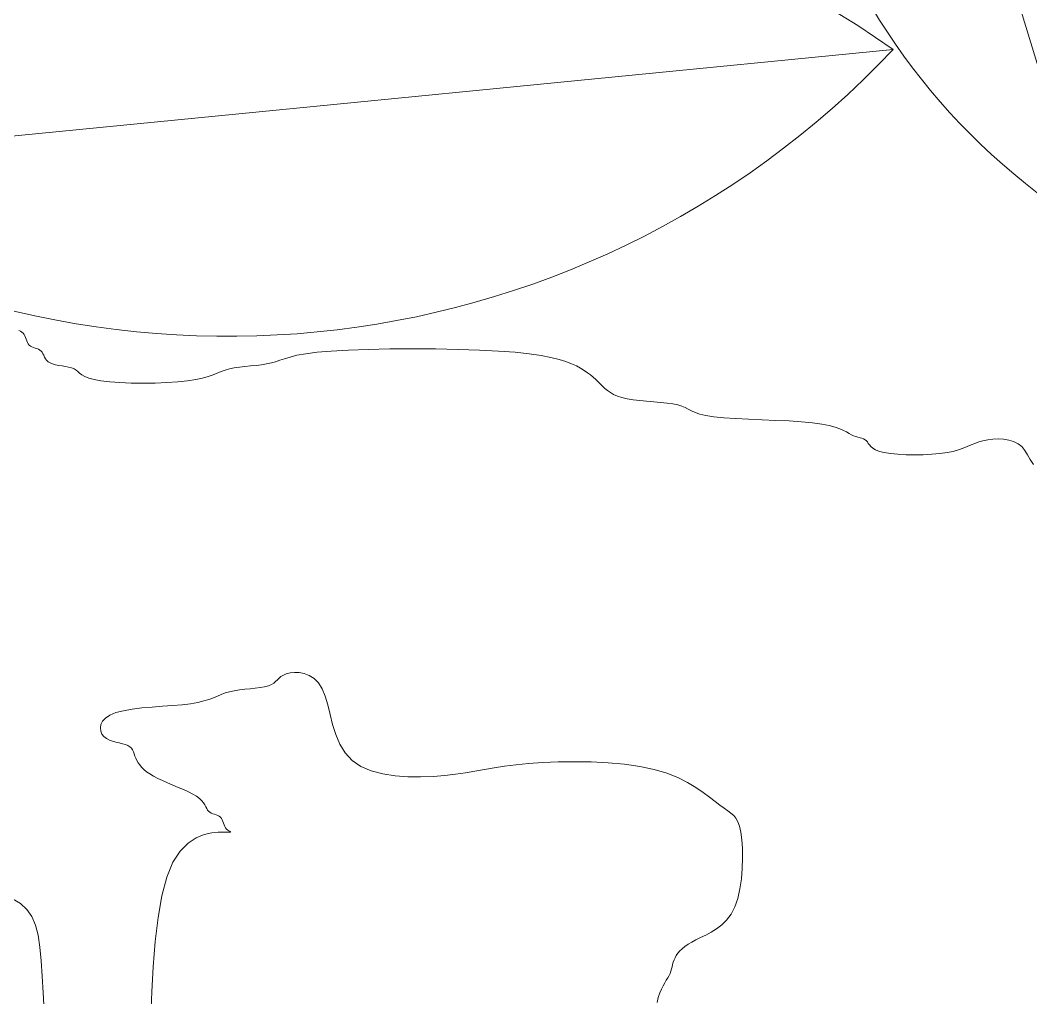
# Model space of a CAD drawing. Header units: millimetres. Extents: x 42 to 552, y 43 to 535.
# Drawn here: x 284.7645 to 284.8425, y 504.3531 to 504.4285 of the extents above; entities that cross this region are included whole.
import ezdxf

# ---------------------------------------------------------------- set-up
doc = ezdxf.new("R2010")
doc.units = ezdxf.units.MM
doc.header["$LTSCALE"] = 0.75
doc.header["$MEASUREMENT"] = 0
doc.layers.add('Gramado', color=9, linetype='Continuous', lineweight=0)

# ---------------------------------------------------------------- blocks, each defined once
blk = doc.blocks.new('arbusto7vista')
for p, q in [((-0.2698612704053005, 0.4308821977067083), (-0.4545351143240737, 0.4127326445886155)), ((-0.4046086098229864, 0.3873827360218058), (-0.4048556849177771, 0.3874904231952456)), ((-0.4043831763423782, 0.3872588293194781), (-0.4046086098229864, 0.3873827360218058)), ((-0.4041902052829585, 0.3871051855942085), (-0.4043831763423782, 0.3872588293194781)), ((-0.4040369104396291, 0.3869123425391479), (-0.4041902052829585, 0.3871051855942085)), ((-0.4039160775584492, 0.3866870585962943), (-0.4040369104396291, 0.3869123425391479)), ((-0.4038168853733168, 0.3864401473949499), (-0.4039160775584492, 0.3866870585962943)), ((-0.4037285126180734, 0.386182422564346), (-0.4038168853733168, 0.3864401473949499)), ((-0.403640138026617, 0.3859246977337278), (-0.4037285126180734, 0.386182422564346)), ((-0.4035409403328458, 0.3856777865323835), (-0.403640138026617, 0.3859246977337278)), ((-0.4034200982706011, 0.3854525025895441), (-0.4035409403328458, 0.3856777865323835)), ((-0.403266790573781, 0.3852596595344693), (-0.4034200982706011, 0.3854525025895441)), ((-0.4030738031414671, 0.3851064664025046), (-0.403266790573781, 0.3852596595344693)), ((-0.4028483505336169, 0.384985713853311), (-0.4030738031414671, 0.3851064664025046)), ((-0.4026012544753996, 0.3848865879526073), (-0.4028483505336169, 0.384985713853311)), ((-0.4023433366920131, 0.3847982747661547), (-0.4026012544753996, 0.3848865879526073)), ((-0.4020854189086549, 0.384709960359686), (-0.4023433366920131, 0.3847982747661547)), ((-0.4018383228504376, 0.384610830798934), (-0.4020854189086549, 0.384709960359686)), ((-0.4016128702425874, 0.3844900721496458), (-0.4018383228504376, 0.384610830798934)), ((-0.4014198828102735, 0.3843368704775543), (-0.4016128702425874, 0.3844900721496458)), ((-0.4012656733030155, 0.3841440165439849), (-0.4014198828102735, 0.3843368704775543)), ((-0.4011385185677625, 0.3839187198926197), (-0.4012656733030155, 0.3841440165439849)), ((-0.4010221864757568, 0.3836717947627335), (-0.4011385185677625, 0.3839187198926197)), ((-0.3605441277194643, 0.3839187198926197), (-0.3619094240313814, 0.3836717947627335)), ((-0.3588109074412102, 0.3841440165439849), (-0.3605441277194643, 0.3839187198926197)), ((-0.3566340147928884, 0.3843368704775543), (-0.3588109074412102, 0.3841440165439849)), ((-0.3539701650924769, 0.3844882698272585), (-0.3566340147928884, 0.3843368704775543)), ((-0.350905928545501, 0.3845964122199206), (-0.3539701650924769, 0.3844882698272585)), ((-0.3475603390793367, 0.3846612976555122), (-0.350905928545501, 0.3845964122199206)), ((-0.3440524306213035, 0.3846829261340332), (-0.3475603390793367, 0.3846612976555122)), ((-0.3405012370988061, 0.3846612976555122), (-0.3440524306213035, 0.3846829261340332)), ((-0.3370257924391353, 0.3845964122199206), (-0.3405012370988061, 0.3846612976555122)), ((-0.3337451305696959, 0.3844882698272585), (-0.3370257924391353, 0.3845964122199206)), ((-0.330778285417864, 0.3843368704775543), (-0.3337451305696959, 0.3844882698272585)), ((-0.328217237745605, 0.3841431154082073), (-0.330778285417864, 0.3843368704775543)), ((-0.326045755653837, 0.3839115108064561), (-0.328217237745605, 0.3841431154082073)), ((-0.3242205540779821, 0.3836474640969101), (-0.326045755653837, 0.3839115108064561)), ((-0.4009004448983546, 0.3834140553935725), (-0.4010221864757568, 0.3836717947627335)), ((-0.4007570617067984, 0.3831563160244258), (-0.4009004448983546, 0.3834140553935725)), ((-0.4005758047724157, 0.3829093908945254), (-0.4007570617067984, 0.3831563160244258)), ((-0.4003404419664491, 0.3826840942431744), (-0.4005758047724157, 0.3829093908945254)), ((-0.4000347411601979, 0.382491240309605), (-0.4003404419664491, 0.3826840942431744)), ((-0.3996487826684643, 0.3823380386375135), (-0.4000347411601979, 0.382491240309605)), ((-0.3991978965800058, 0.3822172799882253), (-0.3996487826684643, 0.3823380386375135)), ((-0.3666004775543854, 0.3823380386375135), (-0.3673976397212755, 0.3822172799882253)), ((-0.3658682402299007, 0.382491240309605), (-0.3666004775543854, 0.3823380386375135)), ((-0.3652063376923138, 0.3826840942431744), (-0.3658682402299007, 0.382491240309605)), ((-0.3645552532074987, 0.3829093908945254), (-0.3652063376923138, 0.3826840942431744)), ((-0.3638392383715825, 0.3831563160244258), (-0.3645552532074987, 0.3829093908945254)), ((-0.3629825447808344, 0.3834140553935725), (-0.3638392383715825, 0.3831563160244258)), ((-0.3619094240313814, 0.3836717947627335), (-0.3629825447808344, 0.3834140553935725)), ((-0.3226983479536045, 0.383356382704207), (-0.3242205540779821, 0.3836474640969101)), ((-0.3214358522161547, 0.383043674052999), (-0.3226983479536045, 0.383356382704207)), ((-0.3203897818011967, 0.3827147455679238), (-0.3214358522161547, 0.383043674052999)), ((-0.3195168516442095, 0.382375004673591), (-0.3203897818011967, 0.3827147455679238)), ((-0.3187737766807004, 0.3820298587946667), (-0.3195168516442095, 0.382375004673591)), ((-0.3987037254270263, 0.3821181504274733), (-0.3991978965800058, 0.3822172799882253)), ((-0.3981879117418146, 0.3820298360210046), (-0.3987037254270263, 0.3821181504274733)), ((-0.3976720980566029, 0.381941522834552), (-0.3981879117418146, 0.3820298360210046)), ((-0.3971779269036517, 0.3818423969338482), (-0.3976720980566029, 0.381941522834552)), ((-0.3967270408151649, 0.3817216443846547), (-0.3971779269036517, 0.3818423969338482)), ((-0.3963410823234312, 0.38156845125269), (-0.3967270408151649, 0.3817216443846547)), ((-0.3960299708841433, 0.3813756081976152), (-0.3963410823234312, 0.38156845125269)), ((-0.3957567336467491, 0.3811503242547758), (-0.3960299708841433, 0.3813756081976152)), ((-0.3954726746841857, 0.3809034130534172), (-0.3957567336467491, 0.3811503242547758)), ((-0.3951290980693329, 0.3806456882228133), (-0.3954726746841857, 0.3809034130534172)), ((-0.3742150187873392, 0.3809034130534172), (-0.3748715189548193, 0.3806456882228133)), ((-0.3736018059796038, 0.3811503242547758), (-0.3742150187873392, 0.3809034130534172)), ((-0.3729885959262162, 0.3813756081976152), (-0.3736018059796038, 0.3811503242547758)), ((-0.3723321040216945, 0.38156845125269), (-0.3729885959262162, 0.3813756081976152)), ((-0.3715998666972098, 0.3817216443846547), (-0.3723321040216945, 0.38156845125269)), ((-0.3708027045302913, 0.3818423969338482), (-0.3715998666972098, 0.3817216443846547)), ((-0.3699622591351215, 0.381941522834552), (-0.3708027045302913, 0.3818423969338482)), ((-0.3691001721257976, 0.3820298360210046), (-0.3699622591351215, 0.381941522834552)), ((-0.3682380851164737, 0.3821181504274733), (-0.3691001721257976, 0.3820298360210046)), ((-0.3673976397212755, 0.3822172799882253), (-0.3682380851164737, 0.3821181504274733)), ((-0.3181226825557246, 0.3816838140166681), (-0.3187737766807004, 0.3820298587946667)), ((-0.3175473377526998, 0.3813377710687007), (-0.3181226825557246, 0.3816838140166681)), ((-0.3170369214645063, 0.3809917293407636), (-0.3175473377526998, 0.3813377710687007)), ((-0.3165806128840813, 0.3806456882228133), (-0.3170369214645063, 0.3809917293407636)), ((-0.3946773078751846, 0.3803879633922094), (-0.3951290980693329, 0.3806456882228133)), ((-0.3940686081745923, 0.3801410521908508), (-0.3946773078751846, 0.3803879633922094)), ((-0.3932543030404929, 0.3799157682480114), (-0.3940686081745923, 0.3801410521908508)), ((-0.3921856965457948, 0.3797229251929508), (-0.3932543030404929, 0.3799157682480114)), ((-0.3908339318278706, 0.3795715343833592), (-0.3921856965457948, 0.3797229251929508)), ((-0.3892495082815799, 0.3794633980907918), (-0.3908339318278706, 0.3795715343833592)), ((-0.3875027643662747, 0.3793985163152627), (-0.3892495082815799, 0.3794633980907918)), ((-0.3856640385413073, 0.3793768890567435), (-0.3875027643662747, 0.3793985163152627)), ((-0.3838036692659728, 0.3793985163152627), (-0.3856640385413073, 0.3793768890567435)), ((-0.3819919949996233, 0.3794633980907918), (-0.3838036692659728, 0.3793985163152627)), ((-0.3802993542015543, 0.3795715343833592), (-0.3819919949996233, 0.3794633980907918)), ((-0.3787960853311461, 0.3797229251929508), (-0.3802993542015543, 0.3795715343833592)), ((-0.3775335896702074, 0.3799157682480114), (-0.3787960853311461, 0.3797229251929508)), ((-0.3764875197907998, 0.3801410521908508), (-0.3775335896702074, 0.3799157682480114)), ((-0.3756145910874977, 0.3803879633922094), (-0.3764875197907998, 0.3801410521908508)), ((-0.3748715189548193, 0.3806456882228133), (-0.3756145910874977, 0.3803879633922094)), ((-0.3161675912043904, 0.3802996471048772), (-0.3165806128840813, 0.3806456882228133)), ((-0.3157870356183139, 0.3799536053769259), (-0.3161675912043904, 0.3802996471048772)), ((-0.3154281253188174, 0.3796075624289585), (-0.3157870356183139, 0.3799536053769259)), ((-0.3150800394988096, 0.3792615176509599), (-0.3154281253188174, 0.3796075624289585)), ((-0.3147310553877958, 0.3789163717720356), (-0.3150800394988096, 0.3792615176509599)), ((-0.3143658423614113, 0.378576630877717), (-0.3147310553877958, 0.3789163717720356)), ((-0.3139681678319448, 0.3782477023926276), (-0.3143658423614113, 0.378576630877717)), ((-0.3135217992116281, 0.3779349937414196), (-0.3139681678319448, 0.3782477023926276)), ((-0.3130105039126363, 0.3776439123487165), (-0.3135217992116281, 0.3779349937414196)), ((-0.3124180493472863, 0.3773798656391705), (-0.3130105039126363, 0.3776439123487165)), ((-0.3117282029277533, 0.3771482610374193), (-0.3124180493472863, 0.3773798656391705)), ((-0.3109247320662973, 0.3769545059680866), (-0.3117282029277533, 0.3771482610374193)), ((-0.3100004220499102, 0.376801304295995), (-0.3109247320662973, 0.3769545059680866)), ((-0.3089841296648217, 0.3766805456467068), (-0.3100004220499102, 0.376801304295995)), ((-0.3079137295719363, 0.3765814160859549), (-0.3089841296648217, 0.3766805456467068)), ((-0.3068270964322437, 0.3764931016794719), (-0.3079137295719363, 0.3765814160859549)), ((-0.3057621049066768, 0.3764047884930193), (-0.3068270964322437, 0.3764931016794719)), ((-0.3047566296562252, 0.3763056625923298), (-0.3057621049066768, 0.3764047884930193)), ((-0.3038485453418218, 0.376184910043122), (-0.3047566296562252, 0.3763056625923298)), ((-0.3030757266244564, 0.3760317169111573), (-0.3038485453418218, 0.376184910043122)), ((-0.3024589143789171, 0.3758388738560967), (-0.3030757266244564, 0.3760317169111573)), ((-0.3019503143355564, 0.3756135899132573), (-0.3024589143789171, 0.3758388738560967)), ((-0.3014849984385819, 0.3753666787118988), (-0.3019503143355564, 0.3756135899132573)), ((-0.3009980386322013, 0.3751089538812948), (-0.3014849984385819, 0.3753666787118988)), ((-0.3004245068606224, 0.3748512290506767), (-0.3009980386322013, 0.3751089538812948)), ((-0.2996994750680528, 0.3746043178493323), (-0.3004245068606224, 0.3748512290506767)), ((-0.298758015198672, 0.374379033906493), (-0.2996994750680528, 0.3746043178493323)), ((-0.2975351991967443, 0.3741861908514181), (-0.298758015198672, 0.374379033906493)), ((-0.2959904470464778, 0.3740329977194534), (-0.2975351991967443, 0.3741861908514181)), ((-0.2941805708923368, 0.3739122451702599), (-0.2959904470464778, 0.3740329977194534)), ((-0.2921867309188428, 0.3738131192695562), (-0.2941805708923368, 0.3739122451702599)), ((-0.2900900873104888, 0.3737248060831035), (-0.2921867309188428, 0.3738131192695562)), ((-0.2879718002517677, 0.3736364916766348), (-0.2900900873104888, 0.3737248060831035)), ((-0.285913029927201, 0.3735373621158828), (-0.2879718002517677, 0.3736364916766348)), ((-0.2839949365213101, 0.3734166034665947), (-0.285913029927201, 0.3735373621158828)), ((-0.2822986802185596, 0.3732634017945031), (-0.2839949365213101, 0.3734166034665947)), ((-0.2808855821390921, 0.3730705478609337), (-0.2822986802185596, 0.3732634017945031)), ((-0.2797376071453925, 0.3728452512095686), (-0.2808855821390921, 0.3730705478609337)), ((-0.2788168810355387, 0.3725983260796824), (-0.2797376071453925, 0.3728452512095686)), ((-0.2780855296076368, 0.3723405867105214), (-0.2788168810355387, 0.3725983260796824)), ((-0.2775056786597645, 0.3720828473413746), (-0.2780855296076368, 0.3723405867105214)), ((-0.2770394539900565, 0.3718359222114884), (-0.2775056786597645, 0.3720828473413746)), ((-0.2766489813965904, 0.3716106255601233), (-0.2770394539900565, 0.3718359222114884)), ((-0.2762963866774442, 0.3714177716265539), (-0.2766489813965904, 0.3716106255601233)), ((-0.2759510096551026, 0.3712645699036301), (-0.2762963866774442, 0.3714177716265539)), ((-0.2756110462497077, 0.3711438108985021), (-0.2759510096551026, 0.3712645699036301)), ((-0.2752819064056951, 0.3710446803719094), (-0.2756110462497077, 0.3711438108985021)), ((-0.2749690000675287, 0.3709563640845772), (-0.2752819064056951, 0.3710446803719094)), ((-0.2746777371797293, 0.370868047797245), (-0.2749690000675287, 0.3709563640845772)), ((-0.2744135276867894, 0.3707689172706381), (-0.2746777371797293, 0.370868047797245)), ((-0.2741817815331444, 0.3706481582655101), (-0.2744135276867894, 0.3707689172706381)), ((-0.2739879086632868, 0.3704949565425864), (-0.2741817815331444, 0.3706481582655101)), ((-0.2738310067312568, 0.370302102609017), (-0.2739879086632868, 0.3704949565425864)), ((-0.2736849242291157, 0.370076805957666), (-0.2738310067312568, 0.370302102609017)), ((-0.2735171973585295, 0.3698298808277656), (-0.2736849242291157, 0.370076805957666)), ((-0.2572365629973774, 0.370076805957666), (-0.257815494461255, 0.3698298808277656)), ((-0.2566359871650548, 0.370302102609017), (-0.2572365629973774, 0.370076805957666)), ((-0.2559813022477897, 0.3704949565425864), (-0.2566359871650548, 0.370302102609017)), ((-0.2552499632908223, 0.3706445535699174), (-0.2559813022477897, 0.3704949565425864)), ((-0.2544591043863704, 0.3707400797059393), (-0.2552499632908223, 0.3706445535699174)), ((-0.2536357793882473, 0.3707707210163704), (-0.2544591043863704, 0.3707400797059393)), ((-0.2528070421503799, 0.370725663566958), (-0.2536357793882473, 0.3707707210163704)), ((-0.2519999465266665, 0.3705940934234491), (-0.2528070421503799, 0.370725663566958)), ((-0.2512415463709488, 0.3703651966515622), (-0.2519999465266665, 0.3705940934234491)), ((-0.250558895537182, 0.3700281593170587), (-0.2512415463709488, 0.3703651966515622)), ((-0.2499790478792079, 0.3695721674856713), (-0.250558895537182, 0.3700281593170587)), ((-0.2732953623211074, 0.3695721414586188), (-0.2735171973585295, 0.3698298808277656)), ((-0.2729869553184869, 0.3693144020894579), (-0.2732953623211074, 0.3695721414586188)), ((-0.2725595125523057, 0.3690674769595716), (-0.2729869553184869, 0.3693144020894579)), ((-0.2719805702241729, 0.3688421803082065), (-0.2725595125523057, 0.3690674769595716)), ((-0.271217664535726, 0.3686493263746513), (-0.2719805702241729, 0.3688421803082065)), ((-0.2702518583860183, 0.3684979270249329), (-0.271217664535726, 0.3686493263746513)), ((-0.2691183214637647, 0.368389784632285), (-0.2702518583860183, 0.3684979270249329)), ((-0.2678657501550958, 0.3683248991966934), (-0.2691183214637647, 0.368389784632285)), ((-0.2665428408461707, 0.3683032707181582), (-0.2678657501550958, 0.3683248991966934)), ((-0.2651982899230916, 0.3683248991966934), (-0.2665428408461707, 0.3683032707181582)), ((-0.2638807937720173, 0.368389784632285), (-0.2651982899230916, 0.3683248991966934)), ((-0.2626390487790502, 0.3684979270249329), (-0.2638807937720173, 0.368389784632285)), ((-0.2615217513303776, 0.3686493263746513), (-0.2626390487790502, 0.3684979270249329)), ((-0.2605640709616637, 0.3688421803082065), (-0.2615217513303776, 0.3686493263746513)), ((-0.2597470698068491, 0.3690674769595716), (-0.2605640709616637, 0.3688421803082065)), ((-0.2590382831495219, 0.3693144020894579), (-0.2597470698068491, 0.3690674769595716)), ((-0.2584052462731279, 0.3695721414586188), (-0.2590382831495219, 0.3693144020894579)), ((-0.257815494461255, 0.3698298808277656), (-0.2584052462731279, 0.3695721414586188)), ((-0.2495128251222241, 0.368993616563472), (-0.2499790478792079, 0.3695721674856713)), ((-0.2491061204765401, 0.3683177393179022), (-0.2495128251222241, 0.368993616563472)), ((-0.2486885950237934, 0.3675769778567712), (-0.2491061204765401, 0.3683177393179022)), ((-0.2481899098455926, 0.3668037742878596), (-0.2486885950237934, 0.3675769778567712)), ((-0.3646797378585802, 0.3338410295267096), (-0.3643821502858486, 0.3340879546565958)), ((-0.3643821502858486, 0.3340879546565958), (-0.3640196332802077, 0.334313251307961)), ((-0.3640196332802077, 0.334313251307961), (-0.3635597230432097, 0.3345061052415303)), ((-0.3635597230432097, 0.3345061052415303), (-0.3629807771191622, 0.3346529987598785)), ((-0.3629807771191622, 0.3346529987598785), (-0.3623044384228251, 0.33472960033302)), ((-0.3623044384228251, 0.33472960033302), (-0.3615631712116567, 0.3347088749727902)), ((-0.3615631712116567, 0.3347088749727902), (-0.3607894397430869, 0.3345637876910388)), ((-0.3607894397430869, 0.3345637876910388), (-0.3600157082744886, 0.3342673034996011)), ((-0.3600157082744886, 0.3342673034996011), (-0.3592744410633202, 0.333792387410341)), ((-0.3675924307744651, 0.3323865143455293), (-0.3669097985323617, 0.3325072733506573)), ((-0.3669097985323617, 0.3325072733506573), (-0.3663299671707705, 0.3326604750735811)), ((-0.3663299671707705, 0.3326604750735811), (-0.3658700697872916, 0.3328533290071505)), ((-0.3658700697872916, 0.3328533290071505), (-0.3655075619626871, 0.3330786256585014)), ((-0.3655075619626871, 0.3330786256585014), (-0.3652099798986228, 0.3333255507884019)), ((-0.3652099798986228, 0.3333255507884019), (-0.364944859796708, 0.3335832901575486)), ((-0.364944859796708, 0.3335832901575486), (-0.3646797378585802, 0.3338410295267096)), ((-0.3592744410633202, 0.333792387410341), (-0.3585981023669831, 0.3331120044350939)), ((-0.3585981023669831, 0.3331120044350939), (-0.3580191564429356, 0.3321991195856953)), ((-0.3748138030871928, 0.3308148449056461), (-0.3741906699056869, 0.3310725842747928)), ((-0.3741906699056869, 0.3310725842747928), (-0.3735945914961576, 0.3313195094046932)), ((-0.3735945914961576, 0.3313195094046932), (-0.3729876941157784, 0.3315448060560442)), ((-0.3729876941157784, 0.3315448060560442), (-0.3723321040216945, 0.3317376599896136)), ((-0.3723321040216945, 0.3317376599896136), (-0.3716007685076193, 0.3318908617125373)), ((-0.3716007685076193, 0.3318908617125373), (-0.3708099190137375, 0.3320116207176653)), ((-0.3708099190137375, 0.3320116207176653), (-0.3699866080167737, 0.332110751244258)), ((-0.3699866080167737, 0.332110751244258), (-0.3691578879933957, 0.3321990675316044)), ((-0.3691578879933957, 0.3321990675316044), (-0.3683508114203846, 0.3322873838189366)), ((-0.3683508114203846, 0.3322873838189366), (-0.3675924307744651, 0.3323865143455293)), ((-0.3580191564429356, 0.3321991195856953), (-0.3575556390407257, 0.3310420177412965)), ((-0.3575556390407257, 0.3310420177412965), (-0.3571678718785449, 0.3296902632501855)), ((-0.3858596657602789, 0.3292296640209287), (-0.3842788577186695, 0.3293729495903222)), ((-0.3842788577186695, 0.3293729495903222), (-0.3826764062267216, 0.3294946079011964)), ((-0.3826764062267216, 0.3294946079011964), (-0.381111828018561, 0.329610860007449)), ((-0.381111828018561, 0.329610860007449), (-0.3796446398283706, 0.3297379269629772)), ((-0.3796446398283706, 0.3297379269629772), (-0.3783343583902763, 0.3298920298216643)), ((-0.3783343583902763, 0.3298920298216643), (-0.3772242686922596, 0.3300848837552337)), ((-0.3772242686922596, 0.3300848837552337), (-0.3762927287376385, 0.3303101804065989)), ((-0.3762927287376385, 0.3303101804065989), (-0.3755018647835584, 0.3305571055364851)), ((-0.3755018647835584, 0.3305571055364851), (-0.3748138030871928, 0.3308148449056461)), ((-0.3571678718785449, 0.3296902632501855), (-0.3568017481667312, 0.3282087403279093)), ((-0.3914641808728447, 0.3276715556399239), (-0.3907896552844932, 0.3281221362341284)), ((-0.3907896552844932, 0.3281221362341284), (-0.389877061841446, 0.3285078332227584)), ((-0.389877061841446, 0.3285078332227584), (-0.3887182845558073, 0.3288133268910514)), ((-0.3887182845558073, 0.3288133268910514), (-0.3873593136173668, 0.329048530139147)), ((-0.3873593136173668, 0.329048530139147), (-0.3858596657602789, 0.3292296640209287)), ((-0.3568017481667312, 0.3282087403279093), (-0.3564031611155656, 0.3266623331900718)), ((-0.392275775832104, 0.3261467909091635), (-0.392185598614418, 0.3266622551089284)), ((-0.392185598614418, 0.3266622551089284), (-0.3919222811387328, 0.3271777193086933)), ((-0.3919222811387328, 0.3271777193086933), (-0.3914641808728447, 0.3276715556399239)), ((-0.3564031611155656, 0.3266623331900718), (-0.355918003935443, 0.3251159260522343)), ((-0.3922144553240798, 0.3256529545779188), (-0.392275775832104, 0.3261467909091635)), ((-0.3920232796225491, 0.3252023739837142), (-0.3922144553240798, 0.3256529545779188)), ((-0.3917238912598009, 0.3248166769950842), (-0.3920232796225491, 0.3252023739837142)), ((-0.3913379327680957, 0.3245111833776377), (-0.3917238912598009, 0.3248166769950842)), ((-0.355918003935443, 0.3251159260522343), (-0.3552921698366447, 0.3236344031299723)), ((-0.3908870466796088, 0.3242759804853819), (-0.3913379327680957, 0.3245111833776377)), ((-0.3903928755266577, 0.3240948475694267), (-0.3908870466796088, 0.3242759804853819)), ((-0.389877061841446, 0.323951563880911), (-0.3903928755266577, 0.3240948475694267)), ((-0.3893612481562059, 0.3238299086709162), (-0.389877061841446, 0.323951563880911)), ((-0.3888670770032547, 0.3237136611905669), (-0.3893612481562059, 0.3238299086709162)), ((-0.3884161909147679, 0.3235866006909589), (-0.3888670770032547, 0.3237136611905669)), ((-0.3880302324230627, 0.3234325064232308), (-0.3884161909147679, 0.3235866006909589)), ((-0.3877245316933227, 0.3232387621815462), (-0.3880302324230627, 0.3234325064232308)), ((-0.3874891694229063, 0.3230071699324668), (-0.3877245316933227, 0.3232387621815462)), ((-0.3552921698366447, 0.3236344031299723), (-0.354471552029537, 0.322282648638847)), ((-0.3873079139421804, 0.3227431361856219), (-0.3874891694229063, 0.3230071699324668)), ((-0.3871645335814549, 0.3224520674506124), (-0.3873079139421804, 0.3227431361856219)), ((-0.3870427966710963, 0.3221393702370676), (-0.3871645335814549, 0.3224520674506124)), ((-0.3869264715414431, 0.3218104510546169), (-0.3870427966710963, 0.3221393702370676)), ((-0.3867993265228051, 0.3214707164128896), (-0.3869264715414431, 0.3218104510546169)), ((-0.354471552029537, 0.322282648638847), (-0.3534020437244294, 0.3211255467944483)), ((-0.3866451299455491, 0.3211255728215008), (-0.3867993265228051, 0.3214707164128896)), ((-0.3864494535313554, 0.3207795258067989), (-0.3866451299455491, 0.3211255728215008)), ((-0.3862050825672156, 0.32043347696208), (-0.3864494535313554, 0.3207795258067989)), ((-0.3859066057315488, 0.320087426897345), (-0.3862050825672156, 0.32043347696208)), ((-0.3855486117026601, 0.3197413762225949), (-0.3859066057315488, 0.320087426897345)), ((-0.3534020437244294, 0.3211255467944483), (-0.3520484754621407, 0.3202126619450496)), ((-0.3520484754621407, 0.3202126619450496), (-0.3504514271053552, 0.3195322789698025)), ((-0.3329713365933458, 0.3197413762225949), (-0.3314689694568358, 0.3199991155917417)), ((-0.3314689694568358, 0.3199991155917417), (-0.3298692109252386, 0.3202460407216421)), ((-0.3298692109252386, 0.3202460407216421), (-0.3281179546679027, 0.320471337372993)), ((-0.3281179546679027, 0.320471337372993), (-0.3261610943542337, 0.3206641913065624)), ((-0.3261610943542337, 0.3206641913065624), (-0.3239643626414761, 0.3208137883338935)), ((-0.3239643626414761, 0.3208137883338935), (-0.3215728481385156, 0.3209093144699153)), ((-0.3215728481385156, 0.3209093144699153), (-0.319051478442077, 0.3209399557803465)), ((-0.319051478442077, 0.3209399557803465), (-0.3164651811488852, 0.3208948983309341)), ((-0.3164651811488852, 0.3208948983309341), (-0.3138788838556934, 0.3207633281874251)), ((-0.3138788838556934, 0.3207633281874251), (-0.3113575141592548, 0.3205344314155383)), ((-0.3113575141592548, 0.3205344314155383), (-0.3089659996562659, 0.3201973940810348)), ((-0.3089659996562659, 0.3201973940810348), (-0.3067692679435368, 0.3197414022496474)), ((-0.3851256891589117, 0.3193953255478448), (-0.3855486117026601, 0.3197413762225949)), ((-0.384632426778694, 0.3190492754831098), (-0.3851256891589117, 0.3193953255478448)), ((-0.3840634132403409, 0.3187032266383767), (-0.384632426778694, 0.3190492754831098)), ((-0.3834132372222143, 0.318357179623689), (-0.3840634132403409, 0.3187032266383767)), ((-0.3826818982652469, 0.3180111348456904), (-0.3834132372222143, 0.318357179623689)), ((-0.3504514271053552, 0.3195322789698025), (-0.3486704158473515, 0.3190573628805424)), ((-0.3486704158473515, 0.3190573628805424), (-0.3467649588812662, 0.3187608786891047)), ((-0.3467649588812662, 0.3187608786891047), (-0.3447945734003497, 0.3186157914073533)), ((-0.3447945734003497, 0.3186157914073533), (-0.3428187765977952, 0.3185950660471235)), ((-0.3428187765977952, 0.3185950660471235), (-0.3408970856667963, 0.318671667620265)), ((-0.3408970856667963, 0.318671667620265), (-0.3390890178005748, 0.3188185611386274)), ((-0.3390890178005748, 0.3188185611386274), (-0.3374351529383546, 0.3190114150721826)), ((-0.3374351529383546, 0.3190114150721826), (-0.3359003220034822, 0.3192367117235477)), ((-0.3359003220034822, 0.3192367117235477), (-0.3344304186653346, 0.3194836368534339)), ((-0.3344304186653346, 0.3194836368534339), (-0.3329713365933458, 0.3197413762225949)), ((-0.3067692679435368, 0.3197414022496474), (-0.3048178183394157, 0.319162851327448)), ((-0.3048178183394157, 0.319162851327448), (-0.3031044370490861, 0.3184869740818783)), ((-0.3031044370490861, 0.3184869740818783), (-0.3016074819993264, 0.3177462126207473)), ((-0.3818910393607666, 0.3176650918977231), (-0.3826818982652469, 0.3180111348456904)), ((-0.3810677143626719, 0.3173190501697718), (-0.3818910393607666, 0.3176650918977231)), ((-0.3802389771248045, 0.3169730090518357), (-0.3810677143626719, 0.3173190501697718)), ((-0.3794318815010911, 0.3166269679338853), (-0.3802389771248045, 0.3169730090518357)), ((-0.3016074819993264, 0.3177462126207473), (-0.3003053111169152, 0.3169730090518357)), ((-0.3003053111169152, 0.3169730090518357), (-0.2991762823287161, 0.3161998054829098)), ((-0.3786734813453734, 0.3162809262059341), (-0.3794318815010911, 0.3166269679338853)), ((-0.3779908305116066, 0.3159348832579667), (-0.3786734813453734, 0.3162809262059341)), ((-0.3774109828536325, 0.3155888384799681), (-0.3779908305116066, 0.3159348832579667)), ((-0.3769528760844878, 0.3152436926010438), (-0.3774109828536325, 0.3155888384799681)), ((-0.3766029833537345, 0.3149039517067251), (-0.3769528760844878, 0.3152436926010438)), ((-0.2991762823287161, 0.3161998054829098), (-0.2981987535615076, 0.3154590440217788)), ((-0.2981987535615076, 0.3154590440217788), (-0.2973510827421251, 0.3147831667762233)), ((-0.3763396616700732, 0.3145750232216358), (-0.3766029833537345, 0.3149039517067251)), ((-0.376141268042204, 0.314262314570442), (-0.3763396616700732, 0.3145750232216358)), ((-0.3759861594788561, 0.3139712331777389), (-0.376141268042204, 0.314262314570442)), ((-0.3758526929886727, 0.3137071864681928), (-0.3759861594788561, 0.3139712331777389)), ((-0.375719225580383, 0.3134755818664274), (-0.3758526929886727, 0.3137071864681928)), ((-0.2973510827421251, 0.3147831667762233), (-0.2966116277973185, 0.3142046158540097)), ((-0.2966116277973185, 0.3142046158540097), (-0.295961451779192, 0.3137423158688932)), ((-0.295961451779192, 0.3137423158688932), (-0.2953924382408388, 0.3133611214582288)), ((-0.3755641142626871, 0.3132818267970947), (-0.375719225580383, 0.3134755818664274)), ((-0.3753711268303732, 0.3131286250741709), (-0.3755641142626871, 0.3132818267970947)), ((-0.375145674222523, 0.313007866069043), (-0.3753711268303732, 0.3131286250741709)), ((-0.3748985781643341, 0.3129087355424502), (-0.375145674222523, 0.313007866069043)), ((-0.3746406603809476, 0.3128204192551038), (-0.3748985781643341, 0.3129087355424502)), ((-0.374382742597561, 0.3127321029677717), (-0.3746406603809476, 0.3128204192551038)), ((-0.3741356465393721, 0.3126329724411789), (-0.374382742597561, 0.3127321029677717)), ((-0.3739101939315219, 0.312512213436051), (-0.3741356465393721, 0.3126329724411789)), ((-0.3737172064991796, 0.3123590117131272), (-0.3739101939315219, 0.312512213436051)), ((-0.3735638988023595, 0.3121661577795578), (-0.3737172064991796, 0.3123590117131272)), ((-0.3734430567401148, 0.3119408611282068), (-0.3735638988023595, 0.3121661577795578)), ((-0.2953924382408388, 0.3133611214582288), (-0.2948991758606212, 0.3130123697653744)), ((-0.2948991758606212, 0.3130123697653744), (-0.2944762533168728, 0.3126473979336311)), ((-0.2944762533168728, 0.3126473979336311), (-0.2941182592879841, 0.3122175431063283)), ((-0.2941182592879841, 0.3122175431063283), (-0.2938197824522888, 0.3116741424267957)), ((-0.3733438590463436, 0.3116939359983064), (-0.3734430567401148, 0.3119408611282068)), ((-0.3732554844548872, 0.3114361966291597), (-0.3733438590463436, 0.3116939359983064)), ((-0.3731671116996438, 0.3111784572599987), (-0.3732554844548872, 0.3114361966291597)), ((-0.3730679195145115, 0.3109315321301125), (-0.3731671116996438, 0.3111784572599987)), ((-0.3729470866333315, 0.3107062354787473), (-0.3730679195145115, 0.3109315321301125)), ((-0.3727937917900022, 0.3105133815451779), (-0.3729470866333315, 0.3107062354787473)), ((-0.2938197824522888, 0.3116741424267957), (-0.2935754114881775, 0.3109685330383627)), ((-0.2935754114881775, 0.3109685330383627), (-0.2933797350739837, 0.3100520520843446)), ((-0.3787249139959101, 0.3083622935978241), (-0.3774687329972153, 0.3091868576356376)), ((-0.3774687329972153, 0.3091868576356376), (-0.3762341936127029, 0.3096870030356342)), ((-0.3762341936127029, 0.3096870030356342), (-0.3750808130355097, 0.3099438344572576)), ((-0.3750808130355097, 0.3099438344572576), (-0.3740681084588857, 0.3100384565599512)), ((-0.3740681084588857, 0.3100384565599512), (-0.3732555970759961, 0.3100519740032013)), ((-0.3732555970759961, 0.3100519740032013), (-0.3726865641808956, 0.3100528751897969)), ((-0.3726053296297209, 0.3103610810088639), (-0.3727937917900022, 0.3105133815451779)), ((-0.3726865641808956, 0.3100528751897969), (-0.3723393674708291, 0.3100591834960369)), ((-0.3724114584430822, 0.310246630309976), (-0.3726053296297209, 0.3103610810088639)), ((-0.3722500524319514, 0.3101646223288839), (-0.3724114584430822, 0.310246630309976)), ((-0.3723393674708291, 0.3100591834960369), (-0.372176132743931, 0.3100763060415375)), ((-0.3721589857982792, 0.310109649945943), (-0.3722500524319514, 0.3101646223288839)), ((-0.372176132743931, 0.3100763060415375), (-0.3721589857982792, 0.310109649945943)), ((-0.2933797350739837, 0.3100520520843446), (-0.2932300473958662, 0.3088940599318448)), ((-0.3799432194155088, 0.3071322062627075), (-0.3787249139959101, 0.3083622935978241)), ((-0.2932300473958662, 0.3088940599318448), (-0.2931344646711977, 0.3075360098430053)), ((-0.2931344646711977, 0.3075360098430053), (-0.293103808625176, 0.3060373783037704)), ((-0.3810641320628463, 0.3054154909708444), (-0.3799432194155088, 0.3071322062627075)), ((-0.293103808625176, 0.3060373783037704), (-0.2931489009829704, 0.3044576418000702)), ((-0.3820281347447008, 0.3031310430627627), (-0.3810641320628463, 0.3054154909708444)), ((-0.2931489009829704, 0.3044576418000702), (-0.2932805634697218, 0.3028562768178489)), ((-0.3827910404331476, 0.3002383102087549), (-0.3820281347447008, 0.3031310430627627)), ((-0.2932805634697218, 0.3028562768178489), (-0.2935096178106562, 0.3012927598430224)), ((-0.2935096178106562, 0.3012927598430224), (-0.2938468857309431, 0.299826567361535)), ((-0.4058575869729566, 0.2997751913882354), (-0.4046014039085435, 0.2990362325036529)), ((-0.3833699827612804, 0.2968589493980005), (-0.3827910404331476, 0.3002383102087549)), ((-0.2938468857309431, 0.299826567361535), (-0.2943031889557233, 0.2985171758593168)), ((-0.4046014039085435, 0.2990362325036529), (-0.4036157529562843, 0.2981242494508791)), ((-0.4036157529562843, 0.2981242494508791), (-0.4028627599142283, 0.2970176143613799)), ((-0.2943031889557233, 0.2985171758593168), (-0.2948830366136974, 0.2974096433449347)), ((-0.4028627599142283, 0.2970176143613799), (-0.4023045505805101, 0.2956946993666634)), ((-0.3837974255274617, 0.293155169949415), (-0.3833699827612804, 0.2968589493980005)), ((-0.2948830366136974, 0.2974096433449347), (-0.2955656874474926, 0.2964913539176166)), ((-0.4023045505805101, 0.2956946993666634), (-0.4019032507532074, 0.2941338765981811)), ((-0.2971311832268952, 0.2951143668115606), (-0.2979599204647627, 0.2946016003765237)), ((-0.2963240876031819, 0.2957352731992131), (-0.2971311832268952, 0.2951143668115606)), ((-0.2955656874474926, 0.2964913539176166), (-0.2963240876031819, 0.2957352731992131)), ((-0.4019032507532074, 0.2941338765981811), (-0.4016209862304265, 0.2923135181874272)), ((-0.3003054433243051, 0.29344179700567), (-0.3009556193424316, 0.2930957522276714)), ((-0.2995741043673661, 0.2937923498517279), (-0.3003054433243051, 0.29344179700567)), ((-0.2987832454628858, 0.2941699395159674), (-0.2995741043673661, 0.2937923498517279)), ((-0.2979599204647627, 0.2946016003765237), (-0.2987832454628858, 0.2941699395159674)), ((-0.4016209862304265, 0.2923135181874272), (-0.4014198828102735, 0.2902119962658816)), ((-0.3841058325300821, 0.2892891811818998), (-0.3837974255274617, 0.293155169949415)), ((-0.3024408178047508, 0.2920576264338166), (-0.3027988118336395, 0.2917115853158805)), ((-0.3020178952610024, 0.2924036675517527), (-0.3024408178047508, 0.2920576264338166)), ((-0.3015246328807848, 0.292749709279704), (-0.3020178952610024, 0.2924036675517527)), ((-0.3009556193424316, 0.2930957522276714), (-0.3015246328807848, 0.292749709279704)), ((-0.3036906308909693, 0.2903274087964292), (-0.3038114637721492, 0.2899813595958705)), ((-0.3035373360476399, 0.2906734558619632), (-0.3036906308909693, 0.2903274087964292)), ((-0.3033416596334462, 0.2910195006399618), (-0.3035373360476399, 0.2906734558619632)), ((-0.3030972886693348, 0.2913655435879292), (-0.3033416596334462, 0.2910195006399618)), ((-0.3027988118336395, 0.2917115853158805), (-0.3030972886693348, 0.2913655435879292)), ((-0.4014198828102735, 0.2902119962658816), (-0.4012629679482416, 0.2878266074262115)), ((-0.3843276675675042, 0.2854231924143988), (-0.3841058325300821, 0.2892891811818998)), ((-0.3040874033039813, 0.2889432022340515), (-0.3041866009977525, 0.288597147543399)), ((-0.3039990287125249, 0.2892892560096669), (-0.3040874033039813, 0.2889432022340515)), ((-0.3039106559572815, 0.2896353085652805), (-0.3039990287125249, 0.2892892560096669)), ((-0.3038114637721492, 0.2899813595958705), (-0.3039106559572815, 0.2896353085652805)), ((-0.4012629679482416, 0.2878266074262115), (-0.401116875729457, 0.2852303461059478)), ((-0.3048791907970099, 0.2871912976589357), (-0.3051262868551987, 0.2867938762976365)), ((-0.3046537381891596, 0.2875562775224552), (-0.3048791907970099, 0.2871912976589357)), ((-0.3044607507568458, 0.287905036637099), (-0.3046537381891596, 0.2875562775224552)), ((-0.3043074430599972, 0.2882510922427457), (-0.3044607507568458, 0.287905036637099)), ((-0.3041866009977525, 0.288597147543399), (-0.3043074430599972, 0.2882510922427457)), ((-0.3056421224219719, 0.2858368260861397), (-0.3058892184801607, 0.2852447557381623)), ((-0.3053842046385853, 0.2863477926896678), (-0.3056421224219719, 0.2858368260861397)), ((-0.3051262868551987, 0.2867938762976365), (-0.3053842046385853, 0.2863477926896678)), ((-0.401116875729457, 0.2852303461059478), (-0.4009491418965752, 0.2825151312038088)), ((-0.3844953944380904, 0.2817194129658134), (-0.3843276675675042, 0.2854231924143988)), ((-0.3061146710880109, 0.2845553608968601), (-0.3063076585203248, 0.2837524208133289)), ((-0.3058892184801607, 0.2852447557381623), (-0.3061146710880109, 0.2845553608968601))]:
    blk.add_line(p, q)
for centre, start, end in [((-0.3151736800507479, 0.4367675239629421), 107.7823411702163, 189.7852201603738), ((-0.4977246844264869, 0.5473949846241055), 287.782341170213, 9.78522016037135), ((-0.3517593858026373, 0.315591333005159), 54.61150502744244, 136.6143840176003), ((-0.3726369989267653, 0.5280235092901933), 234.6115050274406, 316.614384017598)]:
    blk.add_arc(centre, 0.141418827562914, start, end)
blk = doc.blocks.new('arbusto8vista')
blk.add_line((-0.1826681011280016, 0.09970164546312787), (-0.1439199659470489, -0.02705349303376181))
for centre, start, end in [((-0.09039017949186245, 0.05861026062719077), 155.9965763869843, 237.9994553771414), ((-0.236197887583188, 0.0140378918021753), 335.9965763869828, 57.99945537713956)]:
    blk.add_arc(centre, 0.1010134482592243, start, end)

msp = doc.modelspace()

# ---------------------------------------------------------------- block references
at = {"layer": 'Gramado', "xscale": 0.5, "yscale": 0.5, "zscale": 0.5}
for name, p in [('arbusto8vista', (284.9188298108784, 504.4260773757332)), ('arbusto7vista', (284.9668234563735, 504.2108161244648))]:
    msp.add_blockref(name, p, dxfattribs=at)

doc.saveas('drawing.dxf')
